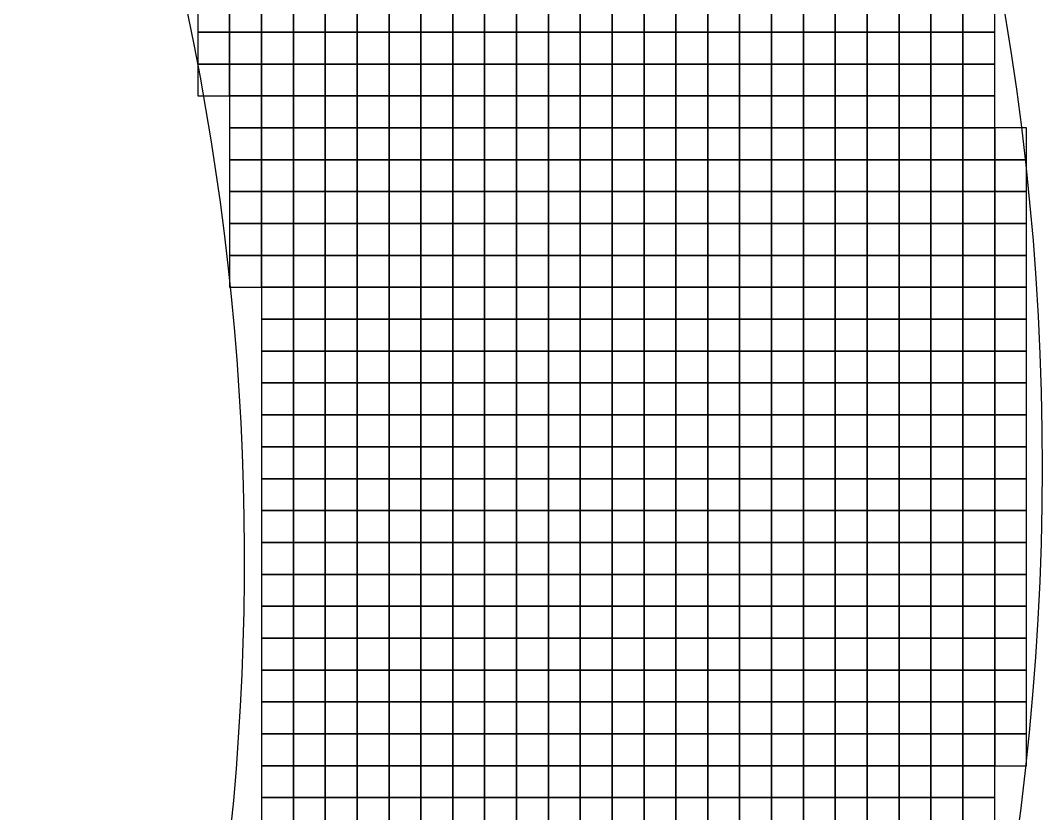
# Model space of a CAD drawing. Extents: x -160257 to 160150, y 7001 to 122208.
# Drawn here: x 127764 to 143796, y 62466 to 74900 of the extents above; entities that cross this region are included whole.
import ezdxf

# ---------------------------------------------------------------- set-up
doc = ezdxf.new("R2010")
doc.units = 0
doc.header["$LTSCALE"] = 1000
doc.header["$MEASUREMENT"] = 0
doc.layers.add('A-G-VISIBLE', color=9, linetype='Continuous')

# ---------------------------------------------------------------- blocks, each defined once
blk = doc.blocks.new('dasd')
at = {"layer": 'A-G-VISIBLE', "linetype": 'Continuous'}
for centre, radius, start, end in [((-132793.207, 42119.965), 43.092, 332.8786, 23.8551), ((-132804.182, 42118.48), 41.551, 336.2604, 20.1419)]:
    blk.add_arc(centre, radius, start, end, dxfattribs=at)

msp = doc.modelspace()

# ---------------------------------------------------------------- linework, layer by layer
at = {"elevation": 2850}
for points in [[(130545, 74716), (131045, 74716), (131045, 75216), (130545, 75216)], [(131045, 74716), (131545, 74716), (131545, 75216), (131045, 75216)], [(131545, 74716), (132045, 74716), (132045, 75216), (131545, 75216)], [(132045, 74716), (132545, 74716), (132545, 75216), (132045, 75216)], [(132545, 74716), (133045, 74716), (133045, 75216), (132545, 75216)], [(133045, 74716), (133545, 74716), (133545, 75216), (133045, 75216)], [(133545, 74716), (134045, 74716), (134045, 75216), (133545, 75216)], [(134045, 74716), (134545, 74716), (134545, 75216), (134045, 75216)], [(134545, 74716), (135045, 74716), (135045, 75216), (134545, 75216)], [(135045, 74716), (135545, 74716), (135545, 75216), (135045, 75216)], [(135545, 74716), (136045, 74716), (136045, 75216), (135545, 75216)], [(136045, 74716), (136545, 74716), (136545, 75216), (136045, 75216)], [(136545, 74716), (137045, 74716), (137045, 75216), (136545, 75216)], [(137045, 74716), (137545, 74716), (137545, 75216), (137045, 75216)], [(137545, 74716), (138045, 74716), (138045, 75216), (137545, 75216)], [(138045, 74716), (138545, 74716), (138545, 75216), (138045, 75216)], [(138545, 74716), (139045, 74716), (139045, 75216), (138545, 75216)], [(139045, 74716), (139545, 74716), (139545, 75216), (139045, 75216)], [(139545, 74716), (140045, 74716), (140045, 75216), (139545, 75216)], [(140045, 74716), (140545, 74716), (140545, 75216), (140045, 75216)], [(140545, 74716), (141045, 74716), (141045, 75216), (140545, 75216)], [(141045, 74716), (141545, 74716), (141545, 75216), (141045, 75216)], [(141545, 74716), (142045, 74716), (142045, 75216), (141545, 75216)], [(142045, 74716), (142545, 74716), (142545, 75216), (142045, 75216)], [(142545, 74716), (143045, 74716), (143045, 75216), (142545, 75216)], [(130545, 74216), (131045, 74216), (131045, 74716), (130545, 74716)], [(131045, 74216), (131545, 74216), (131545, 74716), (131045, 74716)], [(131545, 74216), (132045, 74216), (132045, 74716), (131545, 74716)], [(132045, 74216), (132545, 74216), (132545, 74716), (132045, 74716)], [(132545, 74216), (133045, 74216), (133045, 74716), (132545, 74716)], [(133045, 74216), (133545, 74216), (133545, 74716), (133045, 74716)], [(133545, 74216), (134045, 74216), (134045, 74716), (133545, 74716)], [(134045, 74216), (134545, 74216), (134545, 74716), (134045, 74716)], [(134545, 74216), (135045, 74216), (135045, 74716), (134545, 74716)], [(135045, 74216), (135545, 74216), (135545, 74716), (135045, 74716)], [(135545, 74216), (136045, 74216), (136045, 74716), (135545, 74716)], [(136045, 74216), (136545, 74216), (136545, 74716), (136045, 74716)], [(136545, 74216), (137045, 74216), (137045, 74716), (136545, 74716)], [(137045, 74216), (137545, 74216), (137545, 74716), (137045, 74716)], [(137545, 74216), (138045, 74216), (138045, 74716), (137545, 74716)], [(138045, 74216), (138545, 74216), (138545, 74716), (138045, 74716)], [(138545, 74216), (139045, 74216), (139045, 74716), (138545, 74716)], [(139045, 74216), (139545, 74216), (139545, 74716), (139045, 74716)], [(139545, 74216), (140045, 74216), (140045, 74716), (139545, 74716)], [(140045, 74216), (140545, 74216), (140545, 74716), (140045, 74716)], [(140545, 74216), (141045, 74216), (141045, 74716), (140545, 74716)], [(141045, 74216), (141545, 74216), (141545, 74716), (141045, 74716)], [(141545, 74216), (142045, 74216), (142045, 74716), (141545, 74716)], [(142045, 74216), (142545, 74216), (142545, 74716), (142045, 74716)], [(142545, 74216), (143045, 74216), (143045, 74716), (142545, 74716)], [(130545, 73716), (131045, 73716), (131045, 74216), (130545, 74216)], [(131045, 73716), (131545, 73716), (131545, 74216), (131045, 74216)], [(131545, 73716), (132045, 73716), (132045, 74216), (131545, 74216)], [(132045, 73716), (132545, 73716), (132545, 74216), (132045, 74216)], [(132545, 73716), (133045, 73716), (133045, 74216), (132545, 74216)], [(133045, 73716), (133545, 73716), (133545, 74216), (133045, 74216)], [(133545, 73716), (134045, 73716), (134045, 74216), (133545, 74216)], [(134045, 73716), (134545, 73716), (134545, 74216), (134045, 74216)], [(134545, 73716), (135045, 73716), (135045, 74216), (134545, 74216)], [(135045, 73716), (135545, 73716), (135545, 74216), (135045, 74216)], [(135545, 73716), (136045, 73716), (136045, 74216), (135545, 74216)], [(136045, 73716), (136545, 73716), (136545, 74216), (136045, 74216)], [(136545, 73716), (137045, 73716), (137045, 74216), (136545, 74216)], [(137045, 73716), (137545, 73716), (137545, 74216), (137045, 74216)], [(137545, 73716), (138045, 73716), (138045, 74216), (137545, 74216)], [(138045, 73716), (138545, 73716), (138545, 74216), (138045, 74216)], [(138545, 73716), (139045, 73716), (139045, 74216), (138545, 74216)], [(139045, 73716), (139545, 73716), (139545, 74216), (139045, 74216)], [(139545, 73716), (140045, 73716), (140045, 74216), (139545, 74216)], [(140045, 73716), (140545, 73716), (140545, 74216), (140045, 74216)], [(140545, 73716), (141045, 73716), (141045, 74216), (140545, 74216)], [(141045, 73716), (141545, 73716), (141545, 74216), (141045, 74216)], [(141545, 73716), (142045, 73716), (142045, 74216), (141545, 74216)], [(142045, 73716), (142545, 73716), (142545, 74216), (142045, 74216)], [(142545, 73716), (143045, 73716), (143045, 74216), (142545, 74216)], [(131045, 73216), (131545, 73216), (131545, 73716), (131045, 73716)], [(131545, 73216), (132045, 73216), (132045, 73716), (131545, 73716)], [(132045, 73216), (132545, 73216), (132545, 73716), (132045, 73716)], [(132545, 73216), (133045, 73216), (133045, 73716), (132545, 73716)], [(133045, 73216), (133545, 73216), (133545, 73716), (133045, 73716)], [(133545, 73216), (134045, 73216), (134045, 73716), (133545, 73716)], [(134045, 73216), (134545, 73216), (134545, 73716), (134045, 73716)], [(134545, 73216), (135045, 73216), (135045, 73716), (134545, 73716)], [(135045, 73216), (135545, 73216), (135545, 73716), (135045, 73716)], [(135545, 73216), (136045, 73216), (136045, 73716), (135545, 73716)], [(136045, 73216), (136545, 73216), (136545, 73716), (136045, 73716)], [(136545, 73216), (137045, 73216), (137045, 73716), (136545, 73716)], [(137045, 73216), (137545, 73216), (137545, 73716), (137045, 73716)], [(137545, 73216), (138045, 73216), (138045, 73716), (137545, 73716)], [(138045, 73216), (138545, 73216), (138545, 73716), (138045, 73716)], [(138545, 73216), (139045, 73216), (139045, 73716), (138545, 73716)], [(139045, 73216), (139545, 73216), (139545, 73716), (139045, 73716)], [(139545, 73216), (140045, 73216), (140045, 73716), (139545, 73716)], [(140045, 73216), (140545, 73216), (140545, 73716), (140045, 73716)], [(140545, 73216), (141045, 73216), (141045, 73716), (140545, 73716)], [(141045, 73216), (141545, 73216), (141545, 73716), (141045, 73716)], [(141545, 73216), (142045, 73216), (142045, 73716), (141545, 73716)], [(142045, 73216), (142545, 73216), (142545, 73716), (142045, 73716)], [(142545, 73216), (143045, 73216), (143045, 73716), (142545, 73716)], [(131045, 72716), (131545, 72716), (131545, 73216), (131045, 73216)], [(131545, 72716), (132045, 72716), (132045, 73216), (131545, 73216)], [(132045, 72716), (132545, 72716), (132545, 73216), (132045, 73216)], [(132545, 72716), (133045, 72716), (133045, 73216), (132545, 73216)], [(133045, 72716), (133545, 72716), (133545, 73216), (133045, 73216)], [(133545, 72716), (134045, 72716), (134045, 73216), (133545, 73216)], [(134045, 72716), (134545, 72716), (134545, 73216), (134045, 73216)], [(134545, 72716), (135045, 72716), (135045, 73216), (134545, 73216)], [(135045, 72716), (135545, 72716), (135545, 73216), (135045, 73216)], [(135545, 72716), (136045, 72716), (136045, 73216), (135545, 73216)], [(136045, 72716), (136545, 72716), (136545, 73216), (136045, 73216)], [(136545, 72716), (137045, 72716), (137045, 73216), (136545, 73216)], [(137045, 72716), (137545, 72716), (137545, 73216), (137045, 73216)], [(137545, 72716), (138045, 72716), (138045, 73216), (137545, 73216)], [(138045, 72716), (138545, 72716), (138545, 73216), (138045, 73216)], [(138545, 72716), (139045, 72716), (139045, 73216), (138545, 73216)], [(139045, 72716), (139545, 72716), (139545, 73216), (139045, 73216)], [(139545, 72716), (140045, 72716), (140045, 73216), (139545, 73216)], [(140045, 72716), (140545, 72716), (140545, 73216), (140045, 73216)], [(140545, 72716), (141045, 72716), (141045, 73216), (140545, 73216)], [(141045, 72716), (141545, 72716), (141545, 73216), (141045, 73216)], [(141545, 72716), (142045, 72716), (142045, 73216), (141545, 73216)], [(142045, 72716), (142545, 72716), (142545, 73216), (142045, 73216)], [(142545, 72716), (143045, 72716), (143045, 73216), (142545, 73216)], [(143045, 72716), (143545, 72716), (143545, 73216), (143045, 73216)], [(131045, 72216), (131545, 72216), (131545, 72716), (131045, 72716)], [(131545, 72216), (132045, 72216), (132045, 72716), (131545, 72716)], [(132045, 72216), (132545, 72216), (132545, 72716), (132045, 72716)], [(132545, 72216), (133045, 72216), (133045, 72716), (132545, 72716)], [(133045, 72216), (133545, 72216), (133545, 72716), (133045, 72716)], [(133545, 72216), (134045, 72216), (134045, 72716), (133545, 72716)], [(134045, 72216), (134545, 72216), (134545, 72716), (134045, 72716)], [(134545, 72216), (135045, 72216), (135045, 72716), (134545, 72716)], [(135045, 72216), (135545, 72216), (135545, 72716), (135045, 72716)], [(135545, 72216), (136045, 72216), (136045, 72716), (135545, 72716)], [(136045, 72216), (136545, 72216), (136545, 72716), (136045, 72716)], [(136545, 72216), (137045, 72216), (137045, 72716), (136545, 72716)], [(137045, 72216), (137545, 72216), (137545, 72716), (137045, 72716)], [(137545, 72216), (138045, 72216), (138045, 72716), (137545, 72716)], [(138045, 72216), (138545, 72216), (138545, 72716), (138045, 72716)], [(138545, 72216), (139045, 72216), (139045, 72716), (138545, 72716)], [(139045, 72216), (139545, 72216), (139545, 72716), (139045, 72716)], [(139545, 72216), (140045, 72216), (140045, 72716), (139545, 72716)], [(140045, 72216), (140545, 72216), (140545, 72716), (140045, 72716)], [(140545, 72216), (141045, 72216), (141045, 72716), (140545, 72716)], [(141045, 72216), (141545, 72216), (141545, 72716), (141045, 72716)], [(141545, 72216), (142045, 72216), (142045, 72716), (141545, 72716)], [(142045, 72216), (142545, 72216), (142545, 72716), (142045, 72716)], [(142545, 72216), (143045, 72216), (143045, 72716), (142545, 72716)], [(143045, 72216), (143545, 72216), (143545, 72716), (143045, 72716)], [(131045, 71716), (131545, 71716), (131545, 72216), (131045, 72216)], [(131545, 71716), (132045, 71716), (132045, 72216), (131545, 72216)], [(132045, 71716), (132545, 71716), (132545, 72216), (132045, 72216)], [(132545, 71716), (133045, 71716), (133045, 72216), (132545, 72216)], [(133045, 71716), (133545, 71716), (133545, 72216), (133045, 72216)], [(133545, 71716), (134045, 71716), (134045, 72216), (133545, 72216)], [(134045, 71716), (134545, 71716), (134545, 72216), (134045, 72216)], [(134545, 71716), (135045, 71716), (135045, 72216), (134545, 72216)], [(135045, 71716), (135545, 71716), (135545, 72216), (135045, 72216)], [(135545, 71716), (136045, 71716), (136045, 72216), (135545, 72216)], [(136045, 71716), (136545, 71716), (136545, 72216), (136045, 72216)], [(136545, 71716), (137045, 71716), (137045, 72216), (136545, 72216)], [(137045, 71716), (137545, 71716), (137545, 72216), (137045, 72216)], [(137545, 71716), (138045, 71716), (138045, 72216), (137545, 72216)], [(138045, 71716), (138545, 71716), (138545, 72216), (138045, 72216)], [(138545, 71716), (139045, 71716), (139045, 72216), (138545, 72216)], [(139045, 71716), (139545, 71716), (139545, 72216), (139045, 72216)], [(139545, 71716), (140045, 71716), (140045, 72216), (139545, 72216)], [(140045, 71716), (140545, 71716), (140545, 72216), (140045, 72216)], [(140545, 71716), (141045, 71716), (141045, 72216), (140545, 72216)], [(141045, 71716), (141545, 71716), (141545, 72216), (141045, 72216)], [(141545, 71716), (142045, 71716), (142045, 72216), (141545, 72216)], [(142045, 71716), (142545, 71716), (142545, 72216), (142045, 72216)], [(142545, 71716), (143045, 71716), (143045, 72216), (142545, 72216)], [(143045, 71716), (143545, 71716), (143545, 72216), (143045, 72216)], [(131045, 71216), (131545, 71216), (131545, 71716), (131045, 71716)], [(131545, 71216), (132045, 71216), (132045, 71716), (131545, 71716)], [(132045, 71216), (132545, 71216), (132545, 71716), (132045, 71716)], [(132545, 71216), (133045, 71216), (133045, 71716), (132545, 71716)], [(133045, 71216), (133545, 71216), (133545, 71716), (133045, 71716)], [(133545, 71216), (134045, 71216), (134045, 71716), (133545, 71716)], [(134045, 71216), (134545, 71216), (134545, 71716), (134045, 71716)], [(134545, 71216), (135045, 71216), (135045, 71716), (134545, 71716)], [(135045, 71216), (135545, 71216), (135545, 71716), (135045, 71716)], [(135545, 71216), (136045, 71216), (136045, 71716), (135545, 71716)], [(136045, 71216), (136545, 71216), (136545, 71716), (136045, 71716)], [(136545, 71216), (137045, 71216), (137045, 71716), (136545, 71716)], [(137045, 71216), (137545, 71216), (137545, 71716), (137045, 71716)], [(137545, 71216), (138045, 71216), (138045, 71716), (137545, 71716)], [(138045, 71216), (138545, 71216), (138545, 71716), (138045, 71716)], [(138545, 71216), (139045, 71216), (139045, 71716), (138545, 71716)], [(139045, 71216), (139545, 71216), (139545, 71716), (139045, 71716)], [(139545, 71216), (140045, 71216), (140045, 71716), (139545, 71716)], [(140045, 71216), (140545, 71216), (140545, 71716), (140045, 71716)], [(140545, 71216), (141045, 71216), (141045, 71716), (140545, 71716)], [(141045, 71216), (141545, 71216), (141545, 71716), (141045, 71716)], [(141545, 71216), (142045, 71216), (142045, 71716), (141545, 71716)], [(142045, 71216), (142545, 71216), (142545, 71716), (142045, 71716)], [(142545, 71216), (143045, 71216), (143045, 71716), (142545, 71716)], [(143045, 71216), (143545, 71216), (143545, 71716), (143045, 71716)], [(131045, 70716), (131545, 70716), (131545, 71216), (131045, 71216)], [(131545, 70716), (132045, 70716), (132045, 71216), (131545, 71216)], [(132045, 70716), (132545, 70716), (132545, 71216), (132045, 71216)], [(132545, 70716), (133045, 70716), (133045, 71216), (132545, 71216)], [(133045, 70716), (133545, 70716), (133545, 71216), (133045, 71216)], [(133545, 70716), (134045, 70716), (134045, 71216), (133545, 71216)], [(134045, 70716), (134545, 70716), (134545, 71216), (134045, 71216)], [(134545, 70716), (135045, 70716), (135045, 71216), (134545, 71216)], [(135045, 70716), (135545, 70716), (135545, 71216), (135045, 71216)], [(135545, 70716), (136045, 70716), (136045, 71216), (135545, 71216)], [(136045, 70716), (136545, 70716), (136545, 71216), (136045, 71216)], [(136545, 70716), (137045, 70716), (137045, 71216), (136545, 71216)], [(137045, 70716), (137545, 70716), (137545, 71216), (137045, 71216)], [(137545, 70716), (138045, 70716), (138045, 71216), (137545, 71216)], [(138045, 70716), (138545, 70716), (138545, 71216), (138045, 71216)], [(138545, 70716), (139045, 70716), (139045, 71216), (138545, 71216)], [(139045, 70716), (139545, 70716), (139545, 71216), (139045, 71216)], [(139545, 70716), (140045, 70716), (140045, 71216), (139545, 71216)], [(140045, 70716), (140545, 70716), (140545, 71216), (140045, 71216)], [(140545, 70716), (141045, 70716), (141045, 71216), (140545, 71216)], [(141045, 70716), (141545, 70716), (141545, 71216), (141045, 71216)], [(141545, 70716), (142045, 70716), (142045, 71216), (141545, 71216)], [(142045, 70716), (142545, 70716), (142545, 71216), (142045, 71216)], [(142545, 70716), (143045, 70716), (143045, 71216), (142545, 71216)], [(143045, 70716), (143545, 70716), (143545, 71216), (143045, 71216)], [(131545, 70216), (132045, 70216), (132045, 70716), (131545, 70716)], [(132045, 70216), (132545, 70216), (132545, 70716), (132045, 70716)], [(132545, 70216), (133045, 70216), (133045, 70716), (132545, 70716)], [(133045, 70216), (133545, 70216), (133545, 70716), (133045, 70716)], [(133545, 70216), (134045, 70216), (134045, 70716), (133545, 70716)], [(134045, 70216), (134545, 70216), (134545, 70716), (134045, 70716)], [(134545, 70216), (135045, 70216), (135045, 70716), (134545, 70716)], [(135045, 70216), (135545, 70216), (135545, 70716), (135045, 70716)], [(135545, 70216), (136045, 70216), (136045, 70716), (135545, 70716)], [(136045, 70216), (136545, 70216), (136545, 70716), (136045, 70716)], [(136545, 70216), (137045, 70216), (137045, 70716), (136545, 70716)], [(137045, 70216), (137545, 70216), (137545, 70716), (137045, 70716)], [(137545, 70216), (138045, 70216), (138045, 70716), (137545, 70716)], [(138045, 70216), (138545, 70216), (138545, 70716), (138045, 70716)], [(138545, 70216), (139045, 70216), (139045, 70716), (138545, 70716)], [(139045, 70216), (139545, 70216), (139545, 70716), (139045, 70716)], [(139545, 70216), (140045, 70216), (140045, 70716), (139545, 70716)], [(140045, 70216), (140545, 70216), (140545, 70716), (140045, 70716)], [(140545, 70216), (141045, 70216), (141045, 70716), (140545, 70716)], [(141045, 70216), (141545, 70216), (141545, 70716), (141045, 70716)], [(141545, 70216), (142045, 70216), (142045, 70716), (141545, 70716)], [(142045, 70216), (142545, 70216), (142545, 70716), (142045, 70716)], [(142545, 70216), (143045, 70216), (143045, 70716), (142545, 70716)], [(143045, 70216), (143545, 70216), (143545, 70716), (143045, 70716)], [(131545, 69716), (132045, 69716), (132045, 70216), (131545, 70216)], [(132045, 69716), (132545, 69716), (132545, 70216), (132045, 70216)], [(132545, 69716), (133045, 69716), (133045, 70216), (132545, 70216)], [(133045, 69716), (133545, 69716), (133545, 70216), (133045, 70216)], [(133545, 69716), (134045, 69716), (134045, 70216), (133545, 70216)], [(134045, 69716), (134545, 69716), (134545, 70216), (134045, 70216)], [(134545, 69716), (135045, 69716), (135045, 70216), (134545, 70216)], [(135045, 69716), (135545, 69716), (135545, 70216), (135045, 70216)], [(135545, 69716), (136045, 69716), (136045, 70216), (135545, 70216)], [(136045, 69716), (136545, 69716), (136545, 70216), (136045, 70216)], [(136545, 69716), (137045, 69716), (137045, 70216), (136545, 70216)], [(137045, 69716), (137545, 69716), (137545, 70216), (137045, 70216)], [(137545, 69716), (138045, 69716), (138045, 70216), (137545, 70216)], [(138045, 69716), (138545, 69716), (138545, 70216), (138045, 70216)], [(138545, 69716), (139045, 69716), (139045, 70216), (138545, 70216)], [(139045, 69716), (139545, 69716), (139545, 70216), (139045, 70216)], [(139545, 69716), (140045, 69716), (140045, 70216), (139545, 70216)], [(140045, 69716), (140545, 69716), (140545, 70216), (140045, 70216)], [(140545, 69716), (141045, 69716), (141045, 70216), (140545, 70216)], [(141045, 69716), (141545, 69716), (141545, 70216), (141045, 70216)], [(141545, 69716), (142045, 69716), (142045, 70216), (141545, 70216)], [(142045, 69716), (142545, 69716), (142545, 70216), (142045, 70216)], [(142545, 69716), (143045, 69716), (143045, 70216), (142545, 70216)], [(143045, 69716), (143545, 69716), (143545, 70216), (143045, 70216)], [(131545, 69216), (132045, 69216), (132045, 69716), (131545, 69716)], [(132045, 69216), (132545, 69216), (132545, 69716), (132045, 69716)], [(132545, 69216), (133045, 69216), (133045, 69716), (132545, 69716)], [(133045, 69216), (133545, 69216), (133545, 69716), (133045, 69716)], [(133545, 69216), (134045, 69216), (134045, 69716), (133545, 69716)], [(134045, 69216), (134545, 69216), (134545, 69716), (134045, 69716)], [(134545, 69216), (135045, 69216), (135045, 69716), (134545, 69716)], [(135045, 69216), (135545, 69216), (135545, 69716), (135045, 69716)], [(135545, 69216), (136045, 69216), (136045, 69716), (135545, 69716)], [(136045, 69216), (136545, 69216), (136545, 69716), (136045, 69716)], [(136545, 69216), (137045, 69216), (137045, 69716), (136545, 69716)], [(137045, 69216), (137545, 69216), (137545, 69716), (137045, 69716)], [(137545, 69216), (138045, 69216), (138045, 69716), (137545, 69716)], [(138045, 69216), (138545, 69216), (138545, 69716), (138045, 69716)], [(138545, 69216), (139045, 69216), (139045, 69716), (138545, 69716)], [(139045, 69216), (139545, 69216), (139545, 69716), (139045, 69716)], [(139545, 69216), (140045, 69216), (140045, 69716), (139545, 69716)], [(140045, 69216), (140545, 69216), (140545, 69716), (140045, 69716)], [(140545, 69216), (141045, 69216), (141045, 69716), (140545, 69716)], [(141045, 69216), (141545, 69216), (141545, 69716), (141045, 69716)], [(141545, 69216), (142045, 69216), (142045, 69716), (141545, 69716)], [(142045, 69216), (142545, 69216), (142545, 69716), (142045, 69716)], [(142545, 69216), (143045, 69216), (143045, 69716), (142545, 69716)], [(143045, 69216), (143545, 69216), (143545, 69716), (143045, 69716)], [(131545, 68716), (132045, 68716), (132045, 69216), (131545, 69216)], [(132045, 68716), (132545, 68716), (132545, 69216), (132045, 69216)], [(132545, 68716), (133045, 68716), (133045, 69216), (132545, 69216)], [(133045, 68716), (133545, 68716), (133545, 69216), (133045, 69216)], [(133545, 68716), (134045, 68716), (134045, 69216), (133545, 69216)], [(134045, 68716), (134545, 68716), (134545, 69216), (134045, 69216)], [(134545, 68716), (135045, 68716), (135045, 69216), (134545, 69216)], [(135045, 68716), (135545, 68716), (135545, 69216), (135045, 69216)], [(135545, 68716), (136045, 68716), (136045, 69216), (135545, 69216)], [(136045, 68716), (136545, 68716), (136545, 69216), (136045, 69216)], [(136545, 68716), (137045, 68716), (137045, 69216), (136545, 69216)], [(137045, 68716), (137545, 68716), (137545, 69216), (137045, 69216)], [(137545, 68716), (138045, 68716), (138045, 69216), (137545, 69216)], [(138045, 68716), (138545, 68716), (138545, 69216), (138045, 69216)], [(138545, 68716), (139045, 68716), (139045, 69216), (138545, 69216)], [(139045, 68716), (139545, 68716), (139545, 69216), (139045, 69216)], [(139545, 68716), (140045, 68716), (140045, 69216), (139545, 69216)], [(140045, 68716), (140545, 68716), (140545, 69216), (140045, 69216)], [(140545, 68716), (141045, 68716), (141045, 69216), (140545, 69216)], [(141045, 68716), (141545, 68716), (141545, 69216), (141045, 69216)], [(141545, 68716), (142045, 68716), (142045, 69216), (141545, 69216)], [(142045, 68716), (142545, 68716), (142545, 69216), (142045, 69216)], [(142545, 68716), (143045, 68716), (143045, 69216), (142545, 69216)], [(143045, 68716), (143545, 68716), (143545, 69216), (143045, 69216)], [(131545, 68216), (132045, 68216), (132045, 68716), (131545, 68716)], [(132045, 68216), (132545, 68216), (132545, 68716), (132045, 68716)], [(132545, 68216), (133045, 68216), (133045, 68716), (132545, 68716)], [(133045, 68216), (133545, 68216), (133545, 68716), (133045, 68716)], [(133545, 68216), (134045, 68216), (134045, 68716), (133545, 68716)], [(134045, 68216), (134545, 68216), (134545, 68716), (134045, 68716)], [(134545, 68216), (135045, 68216), (135045, 68716), (134545, 68716)], [(135045, 68216), (135545, 68216), (135545, 68716), (135045, 68716)], [(135545, 68216), (136045, 68216), (136045, 68716), (135545, 68716)], [(136045, 68216), (136545, 68216), (136545, 68716), (136045, 68716)], [(136545, 68216), (137045, 68216), (137045, 68716), (136545, 68716)], [(137045, 68216), (137545, 68216), (137545, 68716), (137045, 68716)], [(137545, 68216), (138045, 68216), (138045, 68716), (137545, 68716)], [(138045, 68216), (138545, 68216), (138545, 68716), (138045, 68716)], [(138545, 68216), (139045, 68216), (139045, 68716), (138545, 68716)], [(139045, 68216), (139545, 68216), (139545, 68716), (139045, 68716)], [(139545, 68216), (140045, 68216), (140045, 68716), (139545, 68716)], [(140045, 68216), (140545, 68216), (140545, 68716), (140045, 68716)], [(140545, 68216), (141045, 68216), (141045, 68716), (140545, 68716)], [(141045, 68216), (141545, 68216), (141545, 68716), (141045, 68716)], [(141545, 68216), (142045, 68216), (142045, 68716), (141545, 68716)], [(142045, 68216), (142545, 68216), (142545, 68716), (142045, 68716)], [(142545, 68216), (143045, 68216), (143045, 68716), (142545, 68716)], [(143045, 68216), (143545, 68216), (143545, 68716), (143045, 68716)], [(131545, 67716), (132045, 67716), (132045, 68216), (131545, 68216)], [(132045, 67716), (132545, 67716), (132545, 68216), (132045, 68216)], [(132545, 67716), (133045, 67716), (133045, 68216), (132545, 68216)], [(133045, 67716), (133545, 67716), (133545, 68216), (133045, 68216)], [(133545, 67716), (134045, 67716), (134045, 68216), (133545, 68216)], [(134045, 67716), (134545, 67716), (134545, 68216), (134045, 68216)], [(134545, 67716), (135045, 67716), (135045, 68216), (134545, 68216)], [(135045, 67716), (135545, 67716), (135545, 68216), (135045, 68216)], [(135545, 67716), (136045, 67716), (136045, 68216), (135545, 68216)], [(136045, 67716), (136545, 67716), (136545, 68216), (136045, 68216)], [(136545, 67716), (137045, 67716), (137045, 68216), (136545, 68216)], [(137045, 67716), (137545, 67716), (137545, 68216), (137045, 68216)], [(137545, 67716), (138045, 67716), (138045, 68216), (137545, 68216)], [(138045, 67716), (138545, 67716), (138545, 68216), (138045, 68216)], [(138545, 67716), (139045, 67716), (139045, 68216), (138545, 68216)], [(139045, 67716), (139545, 67716), (139545, 68216), (139045, 68216)], [(139545, 67716), (140045, 67716), (140045, 68216), (139545, 68216)], [(140045, 67716), (140545, 67716), (140545, 68216), (140045, 68216)], [(140545, 67716), (141045, 67716), (141045, 68216), (140545, 68216)], [(141045, 67716), (141545, 67716), (141545, 68216), (141045, 68216)], [(141545, 67716), (142045, 67716), (142045, 68216), (141545, 68216)], [(142045, 67716), (142545, 67716), (142545, 68216), (142045, 68216)], [(142545, 67716), (143045, 67716), (143045, 68216), (142545, 68216)], [(143045, 67716), (143545, 67716), (143545, 68216), (143045, 68216)], [(131545, 67216), (132045, 67216), (132045, 67716), (131545, 67716)], [(132045, 67216), (132545, 67216), (132545, 67716), (132045, 67716)], [(132545, 67216), (133045, 67216), (133045, 67716), (132545, 67716)], [(133045, 67216), (133545, 67216), (133545, 67716), (133045, 67716)], [(133545, 67216), (134045, 67216), (134045, 67716), (133545, 67716)], [(134045, 67216), (134545, 67216), (134545, 67716), (134045, 67716)], [(134545, 67216), (135045, 67216), (135045, 67716), (134545, 67716)], [(135045, 67216), (135545, 67216), (135545, 67716), (135045, 67716)], [(135545, 67216), (136045, 67216), (136045, 67716), (135545, 67716)], [(136045, 67216), (136545, 67216), (136545, 67716), (136045, 67716)], [(136545, 67216), (137045, 67216), (137045, 67716), (136545, 67716)], [(137045, 67216), (137545, 67216), (137545, 67716), (137045, 67716)], [(137545, 67216), (138045, 67216), (138045, 67716), (137545, 67716)], [(138045, 67216), (138545, 67216), (138545, 67716), (138045, 67716)], [(138545, 67216), (139045, 67216), (139045, 67716), (138545, 67716)], [(139045, 67216), (139545, 67216), (139545, 67716), (139045, 67716)], [(139545, 67216), (140045, 67216), (140045, 67716), (139545, 67716)], [(140045, 67216), (140545, 67216), (140545, 67716), (140045, 67716)], [(140545, 67216), (141045, 67216), (141045, 67716), (140545, 67716)], [(141045, 67216), (141545, 67216), (141545, 67716), (141045, 67716)], [(141545, 67216), (142045, 67216), (142045, 67716), (141545, 67716)], [(142045, 67216), (142545, 67216), (142545, 67716), (142045, 67716)], [(142545, 67216), (143045, 67216), (143045, 67716), (142545, 67716)], [(143045, 67216), (143545, 67216), (143545, 67716), (143045, 67716)], [(131545, 66716), (132045, 66716), (132045, 67216), (131545, 67216)], [(132045, 66716), (132545, 66716), (132545, 67216), (132045, 67216)], [(132545, 66716), (133045, 66716), (133045, 67216), (132545, 67216)], [(133045, 66716), (133545, 66716), (133545, 67216), (133045, 67216)], [(133545, 66716), (134045, 66716), (134045, 67216), (133545, 67216)], [(134045, 66716), (134545, 66716), (134545, 67216), (134045, 67216)], [(134545, 66716), (135045, 66716), (135045, 67216), (134545, 67216)], [(135045, 66716), (135545, 66716), (135545, 67216), (135045, 67216)], [(135545, 66716), (136045, 66716), (136045, 67216), (135545, 67216)], [(136045, 66716), (136545, 66716), (136545, 67216), (136045, 67216)], [(136545, 66716), (137045, 66716), (137045, 67216), (136545, 67216)], [(137045, 66716), (137545, 66716), (137545, 67216), (137045, 67216)], [(137545, 66716), (138045, 66716), (138045, 67216), (137545, 67216)], [(138045, 66716), (138545, 66716), (138545, 67216), (138045, 67216)], [(138545, 66716), (139045, 66716), (139045, 67216), (138545, 67216)], [(139045, 66716), (139545, 66716), (139545, 67216), (139045, 67216)], [(139545, 66716), (140045, 66716), (140045, 67216), (139545, 67216)], [(140045, 66716), (140545, 66716), (140545, 67216), (140045, 67216)], [(140545, 66716), (141045, 66716), (141045, 67216), (140545, 67216)], [(141045, 66716), (141545, 66716), (141545, 67216), (141045, 67216)], [(141545, 66716), (142045, 66716), (142045, 67216), (141545, 67216)], [(142045, 66716), (142545, 66716), (142545, 67216), (142045, 67216)], [(142545, 66716), (143045, 66716), (143045, 67216), (142545, 67216)], [(143045, 66716), (143545, 66716), (143545, 67216), (143045, 67216)], [(131545, 66216), (132045, 66216), (132045, 66716), (131545, 66716)], [(132045, 66216), (132545, 66216), (132545, 66716), (132045, 66716)], [(132545, 66216), (133045, 66216), (133045, 66716), (132545, 66716)], [(133045, 66216), (133545, 66216), (133545, 66716), (133045, 66716)], [(133545, 66216), (134045, 66216), (134045, 66716), (133545, 66716)], [(134045, 66216), (134545, 66216), (134545, 66716), (134045, 66716)], [(134545, 66216), (135045, 66216), (135045, 66716), (134545, 66716)], [(135045, 66216), (135545, 66216), (135545, 66716), (135045, 66716)], [(135545, 66216), (136045, 66216), (136045, 66716), (135545, 66716)], [(136045, 66216), (136545, 66216), (136545, 66716), (136045, 66716)], [(136545, 66216), (137045, 66216), (137045, 66716), (136545, 66716)], [(137045, 66216), (137545, 66216), (137545, 66716), (137045, 66716)], [(137545, 66216), (138045, 66216), (138045, 66716), (137545, 66716)], [(138045, 66216), (138545, 66216), (138545, 66716), (138045, 66716)], [(138545, 66216), (139045, 66216), (139045, 66716), (138545, 66716)], [(139045, 66216), (139545, 66216), (139545, 66716), (139045, 66716)], [(139545, 66216), (140045, 66216), (140045, 66716), (139545, 66716)], [(140045, 66216), (140545, 66216), (140545, 66716), (140045, 66716)], [(140545, 66216), (141045, 66216), (141045, 66716), (140545, 66716)], [(141045, 66216), (141545, 66216), (141545, 66716), (141045, 66716)], [(141545, 66216), (142045, 66216), (142045, 66716), (141545, 66716)], [(142045, 66216), (142545, 66216), (142545, 66716), (142045, 66716)], [(142545, 66216), (143045, 66216), (143045, 66716), (142545, 66716)], [(143045, 66216), (143545, 66216), (143545, 66716), (143045, 66716)], [(131545, 65716), (132045, 65716), (132045, 66216), (131545, 66216)], [(132045, 65716), (132545, 65716), (132545, 66216), (132045, 66216)], [(132545, 65716), (133045, 65716), (133045, 66216), (132545, 66216)], [(133045, 65716), (133545, 65716), (133545, 66216), (133045, 66216)], [(133545, 65716), (134045, 65716), (134045, 66216), (133545, 66216)], [(134045, 65716), (134545, 65716), (134545, 66216), (134045, 66216)], [(134545, 65716), (135045, 65716), (135045, 66216), (134545, 66216)], [(135045, 65716), (135545, 65716), (135545, 66216), (135045, 66216)], [(135545, 65716), (136045, 65716), (136045, 66216), (135545, 66216)], [(136045, 65716), (136545, 65716), (136545, 66216), (136045, 66216)], [(136545, 65716), (137045, 65716), (137045, 66216), (136545, 66216)], [(137045, 65716), (137545, 65716), (137545, 66216), (137045, 66216)], [(137545, 65716), (138045, 65716), (138045, 66216), (137545, 66216)], [(138045, 65716), (138545, 65716), (138545, 66216), (138045, 66216)], [(138545, 65716), (139045, 65716), (139045, 66216), (138545, 66216)], [(139045, 65716), (139545, 65716), (139545, 66216), (139045, 66216)], [(139545, 65716), (140045, 65716), (140045, 66216), (139545, 66216)], [(140045, 65716), (140545, 65716), (140545, 66216), (140045, 66216)], [(140545, 65716), (141045, 65716), (141045, 66216), (140545, 66216)], [(141045, 65716), (141545, 65716), (141545, 66216), (141045, 66216)], [(141545, 65716), (142045, 65716), (142045, 66216), (141545, 66216)], [(142045, 65716), (142545, 65716), (142545, 66216), (142045, 66216)], [(142545, 65716), (143045, 65716), (143045, 66216), (142545, 66216)], [(143045, 65716), (143545, 65716), (143545, 66216), (143045, 66216)], [(131545, 65216), (132045, 65216), (132045, 65716), (131545, 65716)], [(132045, 65216), (132545, 65216), (132545, 65716), (132045, 65716)], [(132545, 65216), (133045, 65216), (133045, 65716), (132545, 65716)], [(133045, 65216), (133545, 65216), (133545, 65716), (133045, 65716)], [(133545, 65216), (134045, 65216), (134045, 65716), (133545, 65716)], [(134045, 65216), (134545, 65216), (134545, 65716), (134045, 65716)], [(134545, 65216), (135045, 65216), (135045, 65716), (134545, 65716)], [(135045, 65216), (135545, 65216), (135545, 65716), (135045, 65716)], [(135545, 65216), (136045, 65216), (136045, 65716), (135545, 65716)], [(136045, 65216), (136545, 65216), (136545, 65716), (136045, 65716)], [(136545, 65216), (137045, 65216), (137045, 65716), (136545, 65716)], [(137045, 65216), (137545, 65216), (137545, 65716), (137045, 65716)], [(137545, 65216), (138045, 65216), (138045, 65716), (137545, 65716)], [(138045, 65216), (138545, 65216), (138545, 65716), (138045, 65716)], [(138545, 65216), (139045, 65216), (139045, 65716), (138545, 65716)], [(139045, 65216), (139545, 65216), (139545, 65716), (139045, 65716)], [(139545, 65216), (140045, 65216), (140045, 65716), (139545, 65716)], [(140045, 65216), (140545, 65216), (140545, 65716), (140045, 65716)], [(140545, 65216), (141045, 65216), (141045, 65716), (140545, 65716)], [(141045, 65216), (141545, 65216), (141545, 65716), (141045, 65716)], [(141545, 65216), (142045, 65216), (142045, 65716), (141545, 65716)], [(142045, 65216), (142545, 65216), (142545, 65716), (142045, 65716)], [(142545, 65216), (143045, 65216), (143045, 65716), (142545, 65716)], [(143045, 65216), (143545, 65216), (143545, 65716), (143045, 65716)], [(131545, 64716), (132045, 64716), (132045, 65216), (131545, 65216)], [(132045, 64716), (132545, 64716), (132545, 65216), (132045, 65216)], [(132545, 64716), (133045, 64716), (133045, 65216), (132545, 65216)], [(133045, 64716), (133545, 64716), (133545, 65216), (133045, 65216)], [(133545, 64716), (134045, 64716), (134045, 65216), (133545, 65216)], [(134045, 64716), (134545, 64716), (134545, 65216), (134045, 65216)], [(134545, 64716), (135045, 64716), (135045, 65216), (134545, 65216)], [(135045, 64716), (135545, 64716), (135545, 65216), (135045, 65216)], [(135545, 64716), (136045, 64716), (136045, 65216), (135545, 65216)], [(136045, 64716), (136545, 64716), (136545, 65216), (136045, 65216)], [(136545, 64716), (137045, 64716), (137045, 65216), (136545, 65216)], [(137045, 64716), (137545, 64716), (137545, 65216), (137045, 65216)], [(137545, 64716), (138045, 64716), (138045, 65216), (137545, 65216)], [(138045, 64716), (138545, 64716), (138545, 65216), (138045, 65216)], [(138545, 64716), (139045, 64716), (139045, 65216), (138545, 65216)], [(139045, 64716), (139545, 64716), (139545, 65216), (139045, 65216)], [(139545, 64716), (140045, 64716), (140045, 65216), (139545, 65216)], [(140045, 64716), (140545, 64716), (140545, 65216), (140045, 65216)], [(140545, 64716), (141045, 64716), (141045, 65216), (140545, 65216)], [(141045, 64716), (141545, 64716), (141545, 65216), (141045, 65216)], [(141545, 64716), (142045, 64716), (142045, 65216), (141545, 65216)], [(142045, 64716), (142545, 64716), (142545, 65216), (142045, 65216)], [(142545, 64716), (143045, 64716), (143045, 65216), (142545, 65216)], [(143045, 64716), (143545, 64716), (143545, 65216), (143045, 65216)], [(131545, 64216), (132045, 64216), (132045, 64716), (131545, 64716)], [(132045, 64216), (132545, 64216), (132545, 64716), (132045, 64716)], [(132545, 64216), (133045, 64216), (133045, 64716), (132545, 64716)], [(133045, 64216), (133545, 64216), (133545, 64716), (133045, 64716)], [(133545, 64216), (134045, 64216), (134045, 64716), (133545, 64716)], [(134045, 64216), (134545, 64216), (134545, 64716), (134045, 64716)], [(134545, 64216), (135045, 64216), (135045, 64716), (134545, 64716)], [(135045, 64216), (135545, 64216), (135545, 64716), (135045, 64716)], [(135545, 64216), (136045, 64216), (136045, 64716), (135545, 64716)], [(136045, 64216), (136545, 64216), (136545, 64716), (136045, 64716)], [(136545, 64216), (137045, 64216), (137045, 64716), (136545, 64716)], [(137045, 64216), (137545, 64216), (137545, 64716), (137045, 64716)], [(137545, 64216), (138045, 64216), (138045, 64716), (137545, 64716)], [(138045, 64216), (138545, 64216), (138545, 64716), (138045, 64716)], [(138545, 64216), (139045, 64216), (139045, 64716), (138545, 64716)], [(139045, 64216), (139545, 64216), (139545, 64716), (139045, 64716)], [(139545, 64216), (140045, 64216), (140045, 64716), (139545, 64716)], [(140045, 64216), (140545, 64216), (140545, 64716), (140045, 64716)], [(140545, 64216), (141045, 64216), (141045, 64716), (140545, 64716)], [(141045, 64216), (141545, 64216), (141545, 64716), (141045, 64716)], [(141545, 64216), (142045, 64216), (142045, 64716), (141545, 64716)], [(142045, 64216), (142545, 64216), (142545, 64716), (142045, 64716)], [(142545, 64216), (143045, 64216), (143045, 64716), (142545, 64716)], [(143045, 64216), (143545, 64216), (143545, 64716), (143045, 64716)], [(131545, 63716), (132045, 63716), (132045, 64216), (131545, 64216)], [(132045, 63716), (132545, 63716), (132545, 64216), (132045, 64216)], [(132545, 63716), (133045, 63716), (133045, 64216), (132545, 64216)], [(133045, 63716), (133545, 63716), (133545, 64216), (133045, 64216)], [(133545, 63716), (134045, 63716), (134045, 64216), (133545, 64216)], [(134045, 63716), (134545, 63716), (134545, 64216), (134045, 64216)], [(134545, 63716), (135045, 63716), (135045, 64216), (134545, 64216)], [(135045, 63716), (135545, 63716), (135545, 64216), (135045, 64216)], [(135545, 63716), (136045, 63716), (136045, 64216), (135545, 64216)], [(136045, 63716), (136545, 63716), (136545, 64216), (136045, 64216)], [(136545, 63716), (137045, 63716), (137045, 64216), (136545, 64216)], [(137045, 63716), (137545, 63716), (137545, 64216), (137045, 64216)], [(137545, 63716), (138045, 63716), (138045, 64216), (137545, 64216)], [(138045, 63716), (138545, 63716), (138545, 64216), (138045, 64216)], [(138545, 63716), (139045, 63716), (139045, 64216), (138545, 64216)], [(139045, 63716), (139545, 63716), (139545, 64216), (139045, 64216)], [(139545, 63716), (140045, 63716), (140045, 64216), (139545, 64216)], [(140045, 63716), (140545, 63716), (140545, 64216), (140045, 64216)], [(140545, 63716), (141045, 63716), (141045, 64216), (140545, 64216)], [(141045, 63716), (141545, 63716), (141545, 64216), (141045, 64216)], [(141545, 63716), (142045, 63716), (142045, 64216), (141545, 64216)], [(142045, 63716), (142545, 63716), (142545, 64216), (142045, 64216)], [(142545, 63716), (143045, 63716), (143045, 64216), (142545, 64216)], [(143045, 63716), (143545, 63716), (143545, 64216), (143045, 64216)], [(131545, 63216), (132045, 63216), (132045, 63716), (131545, 63716)], [(132045, 63216), (132545, 63216), (132545, 63716), (132045, 63716)], [(132545, 63216), (133045, 63216), (133045, 63716), (132545, 63716)], [(133045, 63216), (133545, 63216), (133545, 63716), (133045, 63716)], [(133545, 63216), (134045, 63216), (134045, 63716), (133545, 63716)], [(134045, 63216), (134545, 63216), (134545, 63716), (134045, 63716)], [(134545, 63216), (135045, 63216), (135045, 63716), (134545, 63716)], [(135045, 63216), (135545, 63216), (135545, 63716), (135045, 63716)], [(135545, 63216), (136045, 63216), (136045, 63716), (135545, 63716)], [(136045, 63216), (136545, 63216), (136545, 63716), (136045, 63716)], [(136545, 63216), (137045, 63216), (137045, 63716), (136545, 63716)], [(137045, 63216), (137545, 63216), (137545, 63716), (137045, 63716)], [(137545, 63216), (138045, 63216), (138045, 63716), (137545, 63716)], [(138045, 63216), (138545, 63216), (138545, 63716), (138045, 63716)], [(138545, 63216), (139045, 63216), (139045, 63716), (138545, 63716)], [(139045, 63216), (139545, 63216), (139545, 63716), (139045, 63716)], [(139545, 63216), (140045, 63216), (140045, 63716), (139545, 63716)], [(140045, 63216), (140545, 63216), (140545, 63716), (140045, 63716)], [(140545, 63216), (141045, 63216), (141045, 63716), (140545, 63716)], [(141045, 63216), (141545, 63216), (141545, 63716), (141045, 63716)], [(141545, 63216), (142045, 63216), (142045, 63716), (141545, 63716)], [(142045, 63216), (142545, 63216), (142545, 63716), (142045, 63716)], [(142545, 63216), (143045, 63216), (143045, 63716), (142545, 63716)], [(143045, 63216), (143545, 63216), (143545, 63716), (143045, 63716)], [(131545, 62716), (132045, 62716), (132045, 63216), (131545, 63216)], [(132045, 62716), (132545, 62716), (132545, 63216), (132045, 63216)], [(132545, 62716), (133045, 62716), (133045, 63216), (132545, 63216)], [(133045, 62716), (133545, 62716), (133545, 63216), (133045, 63216)], [(133545, 62716), (134045, 62716), (134045, 63216), (133545, 63216)], [(134045, 62716), (134545, 62716), (134545, 63216), (134045, 63216)], [(134545, 62716), (135045, 62716), (135045, 63216), (134545, 63216)], [(135045, 62716), (135545, 62716), (135545, 63216), (135045, 63216)], [(135545, 62716), (136045, 62716), (136045, 63216), (135545, 63216)], [(136045, 62716), (136545, 62716), (136545, 63216), (136045, 63216)], [(136545, 62716), (137045, 62716), (137045, 63216), (136545, 63216)], [(137045, 62716), (137545, 62716), (137545, 63216), (137045, 63216)], [(137545, 62716), (138045, 62716), (138045, 63216), (137545, 63216)], [(138045, 62716), (138545, 62716), (138545, 63216), (138045, 63216)], [(138545, 62716), (139045, 62716), (139045, 63216), (138545, 63216)], [(139045, 62716), (139545, 62716), (139545, 63216), (139045, 63216)], [(139545, 62716), (140045, 62716), (140045, 63216), (139545, 63216)], [(140045, 62716), (140545, 62716), (140545, 63216), (140045, 63216)], [(140545, 62716), (141045, 62716), (141045, 63216), (140545, 63216)], [(141045, 62716), (141545, 62716), (141545, 63216), (141045, 63216)], [(141545, 62716), (142045, 62716), (142045, 63216), (141545, 63216)], [(142045, 62716), (142545, 62716), (142545, 63216), (142045, 63216)], [(142545, 62716), (143045, 62716), (143045, 63216), (142545, 63216)], [(131545, 62216), (132045, 62216), (132045, 62716), (131545, 62716)], [(132045, 62216), (132545, 62216), (132545, 62716), (132045, 62716)], [(132545, 62216), (133045, 62216), (133045, 62716), (132545, 62716)], [(133045, 62216), (133545, 62216), (133545, 62716), (133045, 62716)], [(133545, 62216), (134045, 62216), (134045, 62716), (133545, 62716)], [(134045, 62216), (134545, 62216), (134545, 62716), (134045, 62716)], [(134545, 62216), (135045, 62216), (135045, 62716), (134545, 62716)], [(135045, 62216), (135545, 62216), (135545, 62716), (135045, 62716)], [(135545, 62216), (136045, 62216), (136045, 62716), (135545, 62716)], [(136045, 62216), (136545, 62216), (136545, 62716), (136045, 62716)], [(136545, 62216), (137045, 62216), (137045, 62716), (136545, 62716)], [(137045, 62216), (137545, 62216), (137545, 62716), (137045, 62716)], [(137545, 62216), (138045, 62216), (138045, 62716), (137545, 62716)], [(138045, 62216), (138545, 62216), (138545, 62716), (138045, 62716)], [(138545, 62216), (139045, 62216), (139045, 62716), (138545, 62716)], [(139045, 62216), (139545, 62216), (139545, 62716), (139045, 62716)], [(139545, 62216), (140045, 62216), (140045, 62716), (139545, 62716)], [(140045, 62216), (140545, 62216), (140545, 62716), (140045, 62716)], [(140545, 62216), (141045, 62216), (141045, 62716), (140545, 62716)], [(141045, 62216), (141545, 62216), (141545, 62716), (141045, 62716)], [(141545, 62216), (142045, 62216), (142045, 62716), (141545, 62716)], [(142045, 62216), (142545, 62216), (142545, 62716), (142045, 62716)], [(142545, 62216), (143045, 62216), (143045, 62716), (142545, 62716)]]:
    msp.add_lwpolyline(points, close=True, dxfattribs=at)

# ---------------------------------------------------------------- block references
at = {"xscale": 1000, "yscale": 1000, "zscale": 1000}
msp.add_blockref('dasd', (132893911, -42052037, 2850), dxfattribs=at)

doc.saveas('drawing.dxf')
